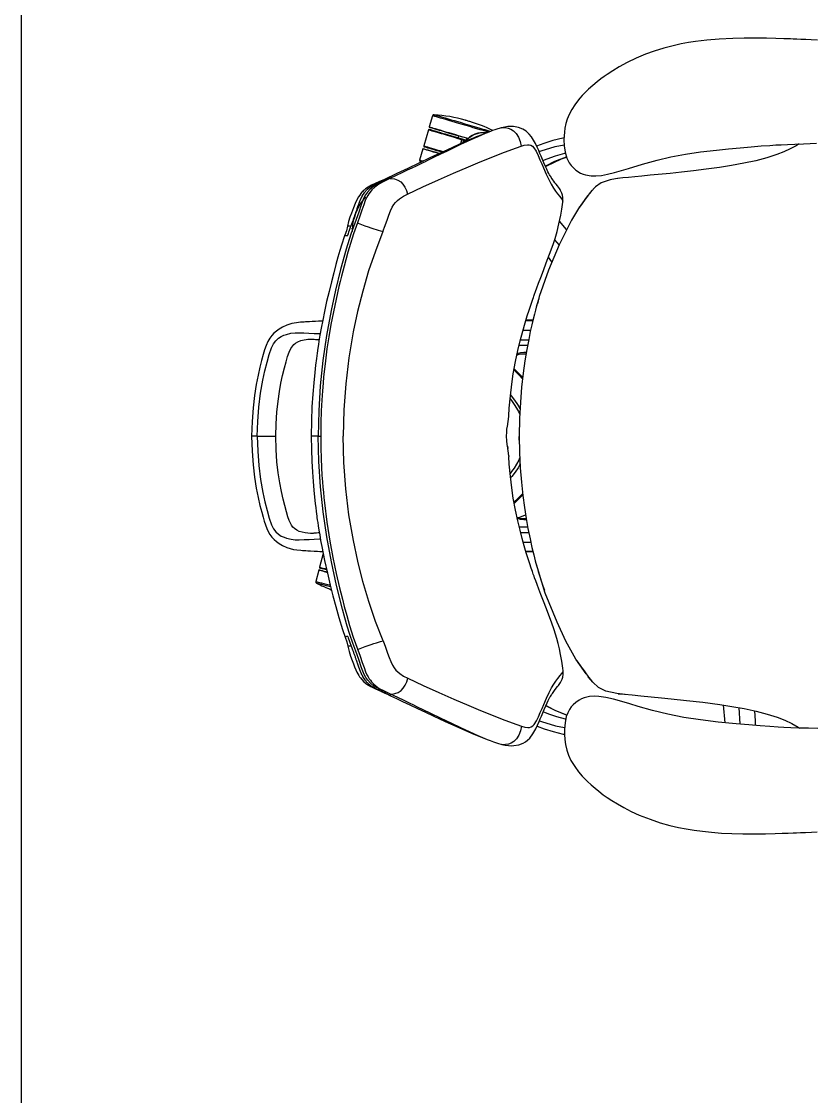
# Model space of a CAD drawing. Extents: x -1.7 to 87, y -33.6 to 19.
# Drawn here: x 10.165 to 10.858, y 0.586 to 1.526 of the extents above; entities that cross this region are included whole.
import ezdxf

# ---------------------------------------------------------------- set-up
doc = ezdxf.new("R2010")
doc.units = 0
doc.layers.add('AR-DIV', color=2, linetype='Continuous')
doc.layers.add('AR-MOB', color=2, linetype='Continuous')

# ---------------------------------------------------------------- blocks, each defined once
blk = doc.blocks.new('A$C1E86606E')
at = {"color": 1, "linetype": 'Continuous'}
for p, q in [((0.6002, 0.42743), (0.5857, 0.42641)), ((0.16716, 0.27585), (0.16006, 0.2696)), ((0.17621, 0.2653), (0.18092, 0.26926)), ((0.19544, 0.26291), (0.19163, 0.25985)), ((0.25539, 0.23762), (0.25539, 0.24424)), ((0.26859, 0.23419), (0.26859, 0.24159)), ((0.41941, 0.23328), (0.4168, 0.23973)), ((0.42749, 0.23418), (0.42749, 0.24169)), ((0.44069, 0.23763), (0.44069, 0.24425)), ((0.35494, 0.23432), (0.34824, 0.23409)), ((0.33102, 0.22504), (0.33028, 0.22506)), ((0.08899, 0.18816), (0.08752, 0.18859)), ((0.08905, 0.18809), (0.08871, 0.18846)), ((0.08538, 0.18127), (0.08692, 0.18082)), ((0.08799, 0.18448), (0.08879, 0.18721)), ((0.08925, 0.18601), (0.08873, 0.18426)), ((0.09208, 0.18328), (0.08873, 0.18426)), ((0.06773, 0.15857), (0.07748, 0.15571)), ((0.08014, 0.15494), (0.08014, 0.15494)), ((0.08014, 0.15494), (0.0941, 0.15085)), ((0.08014, 0.15494), (0.0941, 0.15085)), ((0.0941, 0.15085), (0.0941, 0.15085)), ((0.09675, 0.15007), (0.10651, 0.14721)), ((0.12124, 0.12142), (0.12186, 0.11985)), ((0.12186, 0.11985), (0.1221, 0.11924)), ((0.57415, 0.1197), (0.57397, 0.11924)), ((0.57484, 0.12142), (0.57415, 0.1197)), ((0.57472, 0.12117), (0.57484, 0.12142)), ((0.16651, 0.089), (0.16635, 0.08827)), ((0.16635, 0.08827), (0.16905, 0.08814)), ((0.54624, 0.09224), (0.54713, 0.09254)), ((0.34804, 0.0583), (0.34804, 0.05219)), ((0.45058, 0.06253), (0.46256, 0.05938)), ((0.45058, 0.06253), (0.46256, 0.05938)), ((0.46256, 0.05938), (0.46256, 0.05938)), ((0.46523, 0.05867), (0.47506, 0.05609)), ((0.34804, 0.00498), (0.34804, 0.02104)), ((0.34804, 0.00498), (0.34804, 0.00004))]:
    blk.add_line(p, q, dxfattribs=at)
at = {"color": 1, "linetype": 'Continuous', "flags": 128}
for points in [[(0.0018, 0.49554), (0.00148, 0.49007), (0.00126, 0.48517), (0.00109, 0.48104), (0.00094, 0.47732), (0.00083, 0.47431), (0.00073, 0.47182), (0.00064, 0.46912), (0.00054, 0.46613), (0.00033, 0.45914), (0.00013, 0.45094), (0, 0.44156), (0.00001, 0.43124), (0.00022, 0.42136), (0.0008, 0.4094), (0.00172, 0.39853), (0.00293, 0.38873), (0.00388, 0.38265), (0.00507, 0.37626), (0.00664, 0.36908), (0.00869, 0.36114), (0.01133, 0.3525), (0.01407, 0.34482), (0.0174, 0.33678), (0.02118, 0.32888), (0.02491, 0.32204), (0.02845, 0.31623), (0.03165, 0.31138), (0.03354, 0.30864), (0.0356, 0.30582), (0.03813, 0.30257), (0.04128, 0.29879), (0.04467, 0.29496), (0.04762, 0.29187), (0.05008, 0.28952), (0.05247, 0.28744), (0.05505, 0.28538), (0.05835, 0.28296), (0.06221, 0.28043), (0.06661, 0.27808), (0.07079, 0.2764), (0.07467, 0.27525), (0.07865, 0.27439), (0.08217, 0.27388), (0.0854, 0.27363), (0.08891, 0.27356), (0.09411, 0.27384), (0.09972, 0.27457), (0.1048, 0.27598), (0.10908, 0.27814), (0.11129, 0.27974), (0.11318, 0.28144), (0.11528, 0.2838), (0.11796, 0.28809), (0.11886, 0.29023), (0.11953, 0.29247), (0.12026, 0.29725), (0.12037, 0.30141), (0.11994, 0.30634), (0.119, 0.31174), (0.11758, 0.31766), (0.11583, 0.32381), (0.11399, 0.32998), (0.11031, 0.3423), (0.10673, 0.35511), (0.10389, 0.3672), (0.10153, 0.3799), (0.09957, 0.39317), (0.09791, 0.40694), (0.0968, 0.41742), (0.09582, 0.42789), (0.09501, 0.43745), (0.09435, 0.44602), (0.09383, 0.45358), (0.09349, 0.45885), (0.09322, 0.46363), (0.09293, 0.46908), (0.09265, 0.47555), (0.09238, 0.48308), (0.09221, 0.489), (0.09202, 0.49455)], [(0.60409, 0.49546), (0.60381, 0.48734), (0.60356, 0.47901), (0.60327, 0.47182), (0.60297, 0.46575), (0.60269, 0.46069), (0.60223, 0.45334), (0.60163, 0.4448), (0.60086, 0.43501), (0.5999, 0.42397), (0.5983, 0.40813), (0.59645, 0.39278), (0.59423, 0.37806), (0.5915, 0.36406), (0.58819, 0.35082), (0.58458, 0.33829), (0.58238, 0.33097), (0.58022, 0.32374), (0.5782, 0.31655), (0.57668, 0.30975), (0.57584, 0.30374), (0.57569, 0.30003), (0.57598, 0.29549), (0.57702, 0.29077), (0.57787, 0.2886), (0.579, 0.28641), (0.58098, 0.28356), (0.58309, 0.28124), (0.585, 0.27956), (0.58729, 0.27795), (0.59013, 0.27645), (0.59337, 0.27527), (0.59874, 0.27419), (0.60441, 0.27366), (0.60923, 0.27357), (0.61335, 0.27382), (0.61779, 0.27445), (0.62289, 0.27565), (0.62731, 0.27715), (0.63175, 0.27923), (0.6372, 0.28259), (0.64163, 0.28585), (0.64543, 0.28902), (0.6476, 0.29103), (0.65016, 0.29362), (0.65308, 0.29683), (0.65616, 0.30041), (0.65878, 0.30362), (0.66175, 0.30756), (0.6642, 0.31104), (0.66692, 0.31513), (0.66991, 0.31993), (0.67309, 0.32547), (0.67636, 0.33182), (0.67958, 0.33885), (0.68335, 0.34845), (0.68631, 0.35746), (0.68862, 0.36579), (0.6904, 0.37338), (0.69175, 0.38016), (0.69289, 0.38702), (0.69388, 0.39434), (0.69472, 0.40228), (0.69537, 0.41087), (0.69581, 0.4201), (0.69604, 0.42982), (0.69608, 0.44007), (0.69597, 0.44956), (0.69578, 0.45788), (0.6956, 0.46401), (0.69543, 0.46929), (0.69527, 0.47373), (0.69516, 0.47662), (0.69502, 0.48021), (0.69484, 0.48456), (0.69461, 0.48977), (0.69432, 0.49481)], [(0.09251, 0.47941), (0.0942, 0.47669), (0.09695, 0.4716), (0.09953, 0.466), (0.10192, 0.4599), (0.10477, 0.45103), (0.10728, 0.44136), (0.10949, 0.43105), (0.11145, 0.42027), (0.11312, 0.40962), (0.11473, 0.39809), (0.11605, 0.38699), (0.11719, 0.37647), (0.11825, 0.36645), (0.11926, 0.35611), (0.11992, 0.34885), (0.1206, 0.34175), (0.12129, 0.33547), (0.12183, 0.32993), (0.12223, 0.32502), (0.12266, 0.32074)], [(0.57341, 0.32074), (0.57394, 0.3263), (0.57451, 0.33287), (0.57534, 0.34054), (0.57621, 0.34951), (0.57706, 0.35867), (0.57789, 0.36715), (0.57931, 0.3804), (0.58089, 0.39461), (0.58295, 0.40962), (0.58462, 0.42027), (0.58658, 0.43105), (0.58879, 0.44136), (0.5913, 0.45103), (0.59415, 0.4599), (0.59682, 0.46664), (0.59972, 0.47277), (0.60281, 0.47827), (0.60357, 0.47946)], [(0.5885, 0.44011), (0.59716, 0.44049), (0.6013, 0.44067)], [(0.58331, 0.41254), (0.58336, 0.41255), (0.59889, 0.41406)], [(0.12256, 0.32171), (0.12381, 0.31387), (0.12649, 0.30614), (0.12986, 0.3011), (0.13429, 0.29693), (0.13913, 0.29321), (0.14881, 0.28624), (0.15906, 0.28002), (0.18066, 0.26928), (0.20294, 0.25984), (0.22596, 0.25186), (0.23241, 0.25014)], [(0.57399, 0.32682), (0.57313, 0.31946), (0.57122, 0.30976), (0.56809, 0.3035), (0.56341, 0.29843), (0.55854, 0.29446)], [(0.13287, 0.29813), (0.135, 0.29637), (0.13723, 0.29468), (0.14165, 0.29148), (0.14371, 0.29), (0.14541, 0.28873), (0.14678, 0.28769), (0.14787, 0.28689)], [(0.55604, 0.29266), (0.54332, 0.2837), (0.52738, 0.275), (0.51087, 0.26725), (0.48545, 0.25693), (0.46328, 0.25004)], [(0.5482, 0.28689), (0.54929, 0.28769), (0.55066, 0.28873), (0.55236, 0.29), (0.55442, 0.29148), (0.55884, 0.29468), (0.56107, 0.29637), (0.56321, 0.29813)], [(0.54459, 0.28459), (0.54583, 0.28533), (0.54956, 0.2879)], [(0.08721, 0.27359), (0.08739, 0.27246), (0.08948, 0.26376), (0.0919, 0.25593), (0.09426, 0.24962)], [(0.09906, 0.25176), (0.09833, 0.25353), (0.09466, 0.26576), (0.09311, 0.27379)], [(0.10698, 0.25506), (0.10532, 0.25895), (0.10275, 0.26614), (0.10048, 0.27424), (0.10038, 0.27475)], [(0.1038, 0.2757), (0.1039, 0.27534), (0.10789, 0.26538), (0.112, 0.25722)], [(0.11231, 0.25736), (0.11157, 0.25865), (0.10853, 0.26465), (0.10555, 0.27146), (0.10399, 0.27575)], [(0.59208, 0.27574), (0.59075, 0.27203), (0.58799, 0.26559), (0.58525, 0.26006), (0.58376, 0.25736)], [(0.59227, 0.27567), (0.59217, 0.27534), (0.58819, 0.26538), (0.58407, 0.25722)], [(0.59571, 0.2748), (0.59568, 0.27463), (0.59355, 0.26688), (0.59116, 0.26001), (0.58911, 0.25506)], [(0.59701, 0.25176), (0.59774, 0.25353), (0.60141, 0.26576), (0.60296, 0.27379)], [(0.60181, 0.24962), (0.60417, 0.25593), (0.60659, 0.26376), (0.60868, 0.27246), (0.60886, 0.27358)], [(0.14242, 0.27252), (0.13941, 0.27253), (0.13711, 0.27215), (0.13543, 0.27164), (0.1343, 0.27117), (0.13363, 0.27086), (0.1331, 0.27057), (0.13228, 0.27009), (0.13137, 0.26949), (0.13032, 0.26873), (0.12907, 0.26776), (0.12775, 0.26671), (0.1264, 0.26565), (0.12503, 0.26461), (0.12394, 0.26382), (0.12286, 0.26308), (0.12189, 0.26243), (0.12106, 0.26191), (0.12039, 0.2615), (0.11954, 0.26099), (0.11836, 0.26032), (0.1167, 0.25945), (0.11462, 0.25842), (0.11206, 0.25724), (0.109, 0.25591), (0.10594, 0.25463), (0.10315, 0.25347), (0.10072, 0.25246), (0.09823, 0.25141), (0.09529, 0.25011), (0.09196, 0.24851), (0.08902, 0.2469), (0.08622, 0.24507), (0.08392, 0.24322), (0.08132, 0.24044), (0.07941, 0.23741), (0.07799, 0.23363), (0.07728, 0.22935), (0.07719, 0.22706), (0.07727, 0.22452), (0.07761, 0.22172), (0.07826, 0.21869)], [(0.09428, 0.23597), (0.09351, 0.23885), (0.09315, 0.24168), (0.09324, 0.24308), (0.09362, 0.24448), (0.09445, 0.24586), (0.09581, 0.24718), (0.09889, 0.24912), (0.10249, 0.25086), (0.1062, 0.25248), (0.10986, 0.25402), (0.11339, 0.2555), (0.11885, 0.25788), (0.12365, 0.26015), (0.12768, 0.26231), (0.13099, 0.26433), (0.13372, 0.26617), (0.13595, 0.2678), (0.13852, 0.26982), (0.14032, 0.27129), (0.14154, 0.2722), (0.14235, 0.27253), (0.14241, 0.27249)], [(0.33029, 0.22515), (0.32348, 0.22552), (0.31264, 0.22649), (0.30267, 0.22769), (0.29353, 0.22907), (0.28272, 0.23104), (0.27312, 0.23309), (0.26464, 0.23514), (0.25624, 0.23738), (0.24903, 0.23945), (0.24289, 0.24131), (0.23771, 0.24296), (0.23337, 0.24439), (0.22988, 0.24558), (0.22819, 0.24617), (0.22679, 0.24665), (0.22569, 0.24705), (0.22486, 0.24734), (0.22385, 0.2477), (0.22164, 0.2485), (0.21842, 0.24968), (0.21424, 0.25123), (0.20917, 0.25315), (0.20326, 0.25542), (0.19653, 0.258), (0.18896, 0.26085), (0.18042, 0.26392), (0.17506, 0.26568), (0.16913, 0.26743), (0.16245, 0.26911), (0.1548, 0.27068), (0.14938, 0.27157), (0.14339, 0.27237), (0.1426, 0.27246)], [(0.5535, 0.27246), (0.5511, 0.27219), (0.5448, 0.2713), (0.53914, 0.27031), (0.53401, 0.26924), (0.52935, 0.26811), (0.52507, 0.26695), (0.51742, 0.26457), (0.51067, 0.26221), (0.50458, 0.25996), (0.49903, 0.25784), (0.49241, 0.25529), (0.48668, 0.25309), (0.48187, 0.25126), (0.47792, 0.24978), (0.47462, 0.24857), (0.47199, 0.24762), (0.47048, 0.24708), (0.46876, 0.24647), (0.46642, 0.24566), (0.46344, 0.24464), (0.45977, 0.24342), (0.45534, 0.24199), (0.4501, 0.24036), (0.44393, 0.23854), (0.43755, 0.23675), (0.43027, 0.23484), (0.42202, 0.23287), (0.41271, 0.2309), (0.40226, 0.22901), (0.39317, 0.22765), (0.38326, 0.22646), (0.37248, 0.22551), (0.3659, 0.22516)], [(0.61781, 0.21869), (0.61846, 0.22172), (0.6188, 0.22452), (0.61889, 0.22706), (0.61879, 0.22935), (0.61809, 0.23363), (0.61666, 0.23741), (0.61542, 0.23951), (0.61399, 0.24136), (0.61215, 0.24322), (0.60851, 0.24599), (0.60411, 0.24851), (0.60079, 0.25011), (0.59784, 0.25141), (0.59535, 0.25246), (0.59292, 0.25347), (0.59013, 0.25463), (0.58707, 0.25591), (0.58401, 0.25724), (0.58145, 0.25842), (0.57937, 0.25945), (0.57771, 0.26032), (0.57654, 0.26099), (0.57569, 0.26149), (0.57503, 0.26189), (0.57422, 0.26241), (0.57326, 0.26304), (0.5722, 0.26377), (0.56967, 0.26565), (0.56722, 0.26758), (0.56614, 0.26843), (0.5652, 0.26913), (0.56438, 0.26971), (0.56365, 0.27018), (0.56297, 0.27057), (0.56244, 0.27086), (0.56177, 0.27117), (0.56064, 0.27164), (0.55896, 0.27215), (0.55666, 0.27253), (0.55365, 0.27252)], [(0.6018, 0.23597), (0.60256, 0.23885), (0.60293, 0.24168), (0.60283, 0.24308), (0.60245, 0.24448), (0.60162, 0.24586), (0.60026, 0.24718), (0.59718, 0.24912), (0.59358, 0.25086), (0.58987, 0.25248), (0.58622, 0.25402), (0.58269, 0.2555), (0.57722, 0.25788), (0.57242, 0.26015), (0.56839, 0.26231), (0.56508, 0.26433), (0.56235, 0.26617), (0.56012, 0.2678), (0.55755, 0.26982), (0.55575, 0.27129), (0.55453, 0.2722), (0.55372, 0.27253), (0.55366, 0.27249)], [(0.46073, 0.24925), (0.46655, 0.25085), (0.47827, 0.2545), (0.48283, 0.25612)], [(0.228, 0.25132), (0.22952, 0.25085), (0.23435, 0.24952)], [(0.2322, 0.25003), (0.23263, 0.2499), (0.23327, 0.24973), (0.23514, 0.24921), (0.23781, 0.24848), (0.24129, 0.24757), (0.24558, 0.2465), (0.25069, 0.24528), (0.25663, 0.24396), (0.2634, 0.24257), (0.27216, 0.24092), (0.28204, 0.23927), (0.29302, 0.23772), (0.30514, 0.23634), (0.31838, 0.23523), (0.33274, 0.23448), (0.3482, 0.2342)], [(0.24673, 0.24623), (0.24673, 0.24211), (0.24673, 0.24015)], [(0.24707, 0.24614), (0.24707, 0.24602), (0.24705, 0.24005)], [(0.34787, 0.2342), (0.36231, 0.23445), (0.37581, 0.23511), (0.38835, 0.23609), (0.39993, 0.23733), (0.41054, 0.23875), (0.4202, 0.24027), (0.4289, 0.24183), (0.43786, 0.24363), (0.44555, 0.24532), (0.45199, 0.24687), (0.45718, 0.24819), (0.46114, 0.24926), (0.46387, 0.25003)], [(0.44901, 0.24615), (0.44901, 0.24602), (0.44903, 0.24005)], [(0.44935, 0.24623), (0.44935, 0.24211), (0.44935, 0.24014)], [(0.07828, 0.21885), (0.07811, 0.21963), (0.07815, 0.22207), (0.07854, 0.22457), (0.07938, 0.22703), (0.0809, 0.22941), (0.08327, 0.23168), (0.08646, 0.23368), (0.09021, 0.23519), (0.09428, 0.23597)], [(0.13627, 0.13645), (0.12995, 0.15008), (0.12385, 0.16361), (0.11797, 0.17694), (0.11237, 0.18997), (0.10817, 0.20008), (0.10423, 0.20984), (0.10055, 0.21913), (0.09716, 0.22786), (0.09428, 0.23597)], [(0.26375, 0.23538), (0.26373, 0.24075), (0.26372, 0.2425)], [(0.26385, 0.23535), (0.26385, 0.23679), (0.26384, 0.24248)], [(0.27486, 0.24047), (0.27487, 0.23819), (0.27508, 0.23533), (0.27595, 0.23259), (0.27603, 0.23247)], [(0.27722, 0.23222), (0.27669, 0.23303), (0.27592, 0.23572), (0.27581, 0.23991), (0.2758, 0.24031)], [(0.27727, 0.23221), (0.27674, 0.23302), (0.27599, 0.23562), (0.27591, 0.23834), (0.27591, 0.24029)], [(0.29676, 0.23729), (0.29569, 0.23632), (0.29254, 0.23321), (0.28947, 0.23005), (0.28922, 0.22986)], [(0.29008, 0.2297), (0.29174, 0.23116), (0.29432, 0.23384), (0.29784, 0.23717)], [(0.40601, 0.22969), (0.40433, 0.23116), (0.40176, 0.23384), (0.39816, 0.23724)], [(0.39925, 0.23735), (0.40039, 0.23632), (0.40354, 0.23321), (0.4066, 0.23005), (0.40687, 0.22985)], [(0.4188, 0.23219), (0.41934, 0.23302), (0.42008, 0.23562), (0.42016, 0.23834), (0.42017, 0.24026)], [(0.41885, 0.2322), (0.41939, 0.23303), (0.42016, 0.23572), (0.42027, 0.23991), (0.42027, 0.24028)], [(0.42121, 0.24045), (0.4212, 0.23819), (0.421, 0.23533), (0.42012, 0.23259), (0.42003, 0.23245)], [(0.43222, 0.23535), (0.43222, 0.23679), (0.43224, 0.2425)], [(0.43233, 0.23538), (0.43235, 0.24075), (0.43235, 0.24253)], [(0.5598, 0.13645), (0.56612, 0.15008), (0.57222, 0.16361), (0.5781, 0.17694), (0.5837, 0.18997), (0.5879, 0.20008), (0.59184, 0.20984), (0.59552, 0.21913), (0.59891, 0.22786), (0.6018, 0.23597)], [(0.6018, 0.23597), (0.60586, 0.23519), (0.60961, 0.23368), (0.6128, 0.23168), (0.61517, 0.22941), (0.61669, 0.22703), (0.61754, 0.22457), (0.61792, 0.22207), (0.61796, 0.21963), (0.61779, 0.21885)], [(0.32387, 0.23495), (0.32043, 0.23313), (0.31645, 0.2305), (0.3127, 0.2276), (0.3116, 0.22661)], [(0.31548, 0.22623), (0.31695, 0.22746), (0.32109, 0.23041), (0.32505, 0.23275), (0.32651, 0.23349), (0.32795, 0.23415), (0.32921, 0.23467)], [(0.36671, 0.23473), (0.3672, 0.23454), (0.36896, 0.23377), (0.37266, 0.23185), (0.37616, 0.22963), (0.37906, 0.22751), (0.38064, 0.22623)], [(0.37226, 0.23492), (0.37565, 0.23313), (0.37963, 0.2305), (0.38338, 0.2276), (0.38448, 0.22661)], [(0.07823, 0.21884), (0.07909, 0.21573), (0.07996, 0.21309), (0.08075, 0.21091), (0.08141, 0.20919), (0.08198, 0.20775), (0.0826, 0.20623), (0.08327, 0.20464), (0.08461, 0.2015), (0.08608, 0.19814), (0.08757, 0.1948), (0.09025, 0.18895), (0.09296, 0.18312), (0.09578, 0.17715), (0.09856, 0.17132), (0.10143, 0.16538), (0.10428, 0.15948), (0.10697, 0.15395), (0.10787, 0.15207), (0.10893, 0.14988), (0.11021, 0.14722), (0.11173, 0.14406), (0.11348, 0.14042), (0.11543, 0.13634), (0.11761, 0.13176), (0.12002, 0.12667), (0.12268, 0.12106)], [(0.33955, 0.224), (0.3353, 0.22466), (0.33088, 0.22508)], [(0.34804, 0.22315), (0.34469, 0.22324), (0.34179, 0.22348), (0.33925, 0.22388), (0.33743, 0.22432)], [(0.33921, 0.22405), (0.33821, 0.22421), (0.33743, 0.22429)], [(0.35885, 0.22435), (0.35801, 0.22411), (0.35529, 0.2236), (0.35202, 0.22328), (0.34804, 0.22315)], [(0.36519, 0.22508), (0.36077, 0.22466), (0.35652, 0.224)], [(0.35671, 0.22403), (0.35695, 0.22407), (0.35852, 0.22429), (0.35886, 0.22432)], [(0.36515, 0.22507), (0.36547, 0.22509), (0.36591, 0.22509)], [(0.57339, 0.12106), (0.5764, 0.12742), (0.57903, 0.13295), (0.58129, 0.1377), (0.58319, 0.14166), (0.58473, 0.14487), (0.58732, 0.15026), (0.58995, 0.1557), (0.59466, 0.16542), (0.5992, 0.17487), (0.60288, 0.18264), (0.60642, 0.19026), (0.60981, 0.19773), (0.61074, 0.19984), (0.61164, 0.20191), (0.61251, 0.20393), (0.61338, 0.20601), (0.6144, 0.20853), (0.61554, 0.21151), (0.61673, 0.21495), (0.61784, 0.21884)], [(0.06681, 0.15989), (0.06683, 0.15999), (0.06696, 0.16042), (0.06718, 0.16118), (0.06751, 0.16228), (0.06792, 0.16369), (0.06842, 0.1654), (0.069, 0.16739), (0.06966, 0.16963), (0.07038, 0.17209), (0.07116, 0.17475), (0.07199, 0.17758), (0.07285, 0.18053), (0.07375, 0.18358), (0.07466, 0.18669), (0.07557, 0.18981), (0.07648, 0.19292), (0.07738, 0.19597), (0.07824, 0.19892), (0.07907, 0.20175), (0.07985, 0.20441), (0.08057, 0.20688), (0.08123, 0.20912), (0.08135, 0.20951)], [(0.0821, 0.20762), (0.08152, 0.20565), (0.08075, 0.20302), (0.07993, 0.20021), (0.07907, 0.19726), (0.07817, 0.1942), (0.07725, 0.19107), (0.07632, 0.1879)], [(0.08295, 0.20539), (0.08272, 0.20437), (0.08296, 0.1994), (0.08446, 0.19465), (0.08712, 0.19045), (0.0901, 0.18774)], [(0.08345, 0.2042), (0.08351, 0.20402), (0.08432, 0.20175), (0.08499, 0.19997), (0.08559, 0.19845), (0.08626, 0.19679), (0.08707, 0.19481), (0.08803, 0.19251), (0.0894, 0.18933), (0.09102, 0.18565), (0.09291, 0.18144), (0.09507, 0.17668), (0.09747, 0.17147), (0.0999, 0.16623), (0.1046, 0.15627), (0.10927, 0.14644), (0.11384, 0.13677), (0.11827, 0.12734), (0.12053, 0.1225), (0.12178, 0.11982)], [(0.57422, 0.11967), (0.57505, 0.12144), (0.57744, 0.12657), (0.57999, 0.13202), (0.58298, 0.13837), (0.58615, 0.14506), (0.58945, 0.15201), (0.59258, 0.15862), (0.59548, 0.16476), (0.59883, 0.17195), (0.60181, 0.17845), (0.60445, 0.1843), (0.60676, 0.18954), (0.60875, 0.1942), (0.61004, 0.19735), (0.61119, 0.20028), (0.6122, 0.20299), (0.61261, 0.20418)], [(0.07281, 0.19105), (0.07276, 0.1909), (0.07264, 0.19048), (0.07245, 0.18984), (0.07223, 0.1891), (0.07201, 0.18835), (0.07183, 0.18771), (0.0717, 0.18729), (0.07166, 0.18714)], [(0.08608, 0.18504), (0.08701, 0.18821), (0.08745, 0.18972)], [(0.08879, 0.18721), (0.0888, 0.18722), (0.08883, 0.18733), (0.08897, 0.18781), (0.08905, 0.18809)], [(0.07632, 0.1879), (0.07539, 0.18473), (0.07447, 0.18159), (0.07358, 0.17853), (0.07271, 0.17558), (0.07189, 0.17278), (0.07112, 0.17015), (0.07041, 0.16773), (0.06977, 0.16554), (0.06921, 0.16362), (0.06873, 0.16199), (0.06834, 0.16065), (0.06804, 0.15964), (0.06784, 0.15896), (0.06774, 0.15861), (0.06773, 0.15857)], [(0.07748, 0.15571), (0.0775, 0.15575), (0.0776, 0.1561), (0.0778, 0.15678), (0.0781, 0.15779), (0.07849, 0.15913), (0.07897, 0.16076), (0.07953, 0.16269), (0.08017, 0.16487), (0.08088, 0.16729), (0.08165, 0.16992), (0.08247, 0.17272), (0.08333, 0.17567), (0.08423, 0.17873), (0.08515, 0.18187), (0.08608, 0.18504)], [(0.08645, 0.18493), (0.08552, 0.18175), (0.08459, 0.1786), (0.08369, 0.17553), (0.08283, 0.17257), (0.08201, 0.16977), (0.08124, 0.16714), (0.08053, 0.16474), (0.0799, 0.16258), (0.07935, 0.16069), (0.07888, 0.15909), (0.0785, 0.15781), (0.07822, 0.15686), (0.07804, 0.15625), (0.07797, 0.15598), (0.07796, 0.15597)], [(0.07962, 0.1559), (0.07969, 0.15616), (0.07987, 0.15676), (0.08014, 0.15769), (0.08051, 0.15896), (0.08098, 0.16053), (0.08152, 0.16239), (0.08215, 0.16453), (0.08284, 0.1669), (0.0836, 0.16949), (0.08441, 0.17227), (0.08527, 0.17519), (0.08616, 0.17822), (0.08707, 0.18133), (0.08799, 0.18448)], [(0.08873, 0.18426), (0.08779, 0.18103), (0.08685, 0.17784), (0.08594, 0.17473), (0.08506, 0.17173), (0.08423, 0.16889), (0.08345, 0.16623), (0.08274, 0.16379), (0.08209, 0.1616), (0.08153, 0.15969), (0.08106, 0.15808), (0.08068, 0.15678), (0.0804, 0.15582), (0.08022, 0.1552), (0.08014, 0.15494)], [(0.08799, 0.18448), (0.08801, 0.18447), (0.08805, 0.18446), (0.08812, 0.18444), (0.08821, 0.18441), (0.08832, 0.18438), (0.08845, 0.18434), (0.08859, 0.1843), (0.08873, 0.18426)], [(0.08925, 0.18601), (0.08901, 0.18656), (0.08889, 0.18692), (0.08883, 0.18709), (0.0888, 0.18718), (0.08879, 0.18721)], [(0.09017, 0.18725), (0.09015, 0.18723), (0.0901, 0.18715), (0.09001, 0.18704), (0.0899, 0.18689), (0.08976, 0.1867), (0.0896, 0.18648), (0.08943, 0.18625), (0.08925, 0.18601)], [(0.0941, 0.15085), (0.09417, 0.15112), (0.09435, 0.15173), (0.09464, 0.15269), (0.09502, 0.15399), (0.09549, 0.1556), (0.09605, 0.15752), (0.09669, 0.1597), (0.0974, 0.16214), (0.09818, 0.1648), (0.09902, 0.16764), (0.0991, 0.16791)], [(0.09958, 0.16683), (0.09904, 0.16497), (0.09828, 0.16238), (0.09758, 0.16), (0.09696, 0.15787), (0.09641, 0.15601), (0.09595, 0.15443), (0.09558, 0.15317), (0.09531, 0.15223), (0.09513, 0.15163), (0.09506, 0.15138)], [(0.09649, 0.15054), (0.09652, 0.15064), (0.09664, 0.15108), (0.09687, 0.15187), (0.0972, 0.15298), (0.09762, 0.15442), (0.09814, 0.15617), (0.09873, 0.1582), (0.0994, 0.16048), (0.10014, 0.163), (0.10063, 0.16469)], [(0.10087, 0.16412), (0.10014, 0.16165), (0.09943, 0.15923), (0.09879, 0.15704), (0.09823, 0.15512), (0.09775, 0.15348), (0.09736, 0.15215), (0.09706, 0.15113), (0.09686, 0.15045), (0.09676, 0.15011), (0.09675, 0.15007)], [(0.07962, 0.1559), (0.07959, 0.15575), (0.07959, 0.1556), (0.07962, 0.15545), (0.07968, 0.15531), (0.07977, 0.15519), (0.07988, 0.15508), (0.08, 0.155), (0.08014, 0.15494)], [(0.0941, 0.15085), (0.09425, 0.15083), (0.0944, 0.15083), (0.09455, 0.15086), (0.09468, 0.15092), (0.09481, 0.151), (0.09492, 0.15111), (0.095, 0.15124), (0.09506, 0.15138)], [(0.10651, 0.14721), (0.10652, 0.14725), (0.10662, 0.14759), (0.10682, 0.14828), (0.10712, 0.14929), (0.10742, 0.15031)], [(0.10821, 0.14854), (0.10807, 0.14809), (0.108, 0.14783), (0.108, 0.14782)], [(0.12274, 0.12109), (0.12253, 0.12152), (0.12246, 0.12267), (0.12294, 0.12531), (0.1239, 0.12798), (0.12562, 0.1306), (0.1276, 0.13252), (0.13016, 0.13427), (0.13311, 0.13565), (0.13627, 0.13645)], [(0.16895, 0.11489), (0.16356, 0.11694), (0.15814, 0.11893), (0.15452, 0.12026), (0.15098, 0.12167), (0.14764, 0.12327), (0.14539, 0.12465), (0.14343, 0.12616), (0.14177, 0.12778), (0.14037, 0.12947), (0.13811, 0.13293), (0.13627, 0.13645)], [(0.52712, 0.11489), (0.53251, 0.11694), (0.53793, 0.11893), (0.54155, 0.12026), (0.54509, 0.12167), (0.54843, 0.12327), (0.55068, 0.12465), (0.55264, 0.12616), (0.5543, 0.12778), (0.5557, 0.12947), (0.55796, 0.13293), (0.5598, 0.13645)], [(0.57333, 0.12109), (0.57354, 0.12152), (0.57361, 0.12267), (0.57313, 0.12531), (0.57217, 0.12798), (0.57045, 0.1306), (0.56847, 0.13252), (0.56591, 0.13427), (0.56296, 0.13565), (0.5598, 0.13645)], [(0.12135, 0.12117), (0.12129, 0.12129), (0.12124, 0.12142)], [(0.12275, 0.11817), (0.12205, 0.11967), (0.12135, 0.12117)], [(0.12209, 0.11923), (0.12339, 0.11632), (0.12464, 0.1134)], [(0.12268, 0.12107), (0.12433, 0.11757), (0.12581, 0.11459), (0.12712, 0.11218), (0.12827, 0.11033), (0.1301, 0.10787), (0.13248, 0.10541), (0.13451, 0.10376), (0.13586, 0.10281), (0.13747, 0.10183), (0.13936, 0.10081), (0.14195, 0.09962), (0.14558, 0.09822), (0.15017, 0.09665), (0.15555, 0.09481), (0.16121, 0.09274)], [(0.12322, 0.11716), (0.12298, 0.11766), (0.12275, 0.11817)], [(0.12321, 0.1193), (0.12398, 0.11764), (0.12815, 0.10921), (0.12979, 0.10652), (0.13188, 0.10392), (0.13453, 0.10153), (0.13687, 0.09991), (0.13953, 0.09846), (0.14243, 0.09717), (0.14546, 0.09602), (0.15187, 0.09384), (0.15838, 0.09153), (0.17129, 0.08697), (0.18442, 0.08287), (0.20223, 0.07801), (0.22018, 0.07364), (0.23816, 0.0697), (0.25991, 0.06565), (0.2818, 0.06246), (0.30382, 0.06015), (0.32591, 0.05876), (0.34804, 0.0583)], [(0.1237, 0.11613), (0.12346, 0.11665), (0.12322, 0.11716)], [(0.12425, 0.11495), (0.12397, 0.11554), (0.1237, 0.11613)], [(0.1248, 0.11379), (0.12452, 0.11437), (0.12425, 0.11495)], [(0.12467, 0.11341), (0.12446, 0.11383), (0.12425, 0.11495)], [(0.12464, 0.1134), (0.12669, 0.10885), (0.12851, 0.10516), (0.13014, 0.10218), (0.13162, 0.09992), (0.13267, 0.09862), (0.13347, 0.09775), (0.13412, 0.09711), (0.13487, 0.09644), (0.13574, 0.09572), (0.137, 0.09479), (0.1387, 0.09368), (0.14113, 0.09234), (0.14433, 0.09081), (0.14829, 0.08916), (0.15293, 0.08742), (0.15638, 0.08622), (0.16015, 0.08502), (0.16429, 0.08416)], [(0.12531, 0.1127), (0.12505, 0.11325), (0.1248, 0.11379)], [(0.16121, 0.09275), (0.16121, 0.09275), (0.16139, 0.09297), (0.16167, 0.0935), (0.16222, 0.09477), (0.16289, 0.09643), (0.16395, 0.09925), (0.16495, 0.10201), (0.16585, 0.1046), (0.16664, 0.10696), (0.1673, 0.10903), (0.16786, 0.11092), (0.16839, 0.1128), (0.16895, 0.11489)], [(0.16895, 0.11489), (0.18609, 0.1084), (0.20342, 0.10252), (0.221, 0.09739), (0.23877, 0.09288), (0.25669, 0.08899), (0.27931, 0.08512), (0.30212, 0.08236), (0.32505, 0.08071), (0.34804, 0.08016)], [(0.57286, 0.1193), (0.57209, 0.11764), (0.57076, 0.11482), (0.5694, 0.11202), (0.56792, 0.10921), (0.56628, 0.10652), (0.56419, 0.10392), (0.56154, 0.10153), (0.5592, 0.09991), (0.55654, 0.09846), (0.55364, 0.09717), (0.55061, 0.09602), (0.54342, 0.09358), (0.53618, 0.09097), (0.52895, 0.08838), (0.52162, 0.08593), (0.51424, 0.08364), (0.50679, 0.08148), (0.49927, 0.07943), (0.47871, 0.0743), (0.45791, 0.0697), (0.43616, 0.06565), (0.41427, 0.06246), (0.39226, 0.06015), (0.37017, 0.05876), (0.34804, 0.0583)], [(0.52712, 0.11489), (0.50999, 0.1084), (0.49265, 0.10252), (0.47507, 0.09739), (0.4573, 0.09288), (0.43938, 0.08899), (0.41676, 0.08512), (0.39396, 0.08236), (0.37103, 0.08071), (0.34804, 0.08016)], [(0.53486, 0.09275), (0.53486, 0.09275), (0.53468, 0.09297), (0.5344, 0.0935), (0.53385, 0.09477), (0.53319, 0.09643), (0.53212, 0.09925), (0.53112, 0.10201), (0.53022, 0.1046), (0.52943, 0.10696), (0.52877, 0.10903), (0.52821, 0.11092), (0.52769, 0.1128), (0.52712, 0.11489)], [(0.53178, 0.08416), (0.53645, 0.08517), (0.54053, 0.08649), (0.54413, 0.08776), (0.54725, 0.08894), (0.5499, 0.09001), (0.55251, 0.09116), (0.55441, 0.09207), (0.55596, 0.09288), (0.55728, 0.09363), (0.55839, 0.09432), (0.5594, 0.09502), (0.56095, 0.09623), (0.5629, 0.0981), (0.56498, 0.10072), (0.567, 0.10414), (0.56911, 0.1083), (0.57143, 0.1134)], [(0.53486, 0.09274), (0.54052, 0.09481), (0.54591, 0.09665), (0.55049, 0.09822), (0.55412, 0.09962), (0.55671, 0.10081), (0.5586, 0.10183), (0.56021, 0.10281), (0.56156, 0.10376), (0.56303, 0.10492), (0.56478, 0.10656), (0.56649, 0.10851), (0.5678, 0.11033), (0.56895, 0.11218), (0.57026, 0.11459), (0.57174, 0.11757), (0.57339, 0.12107)], [(0.57076, 0.1127), (0.57102, 0.11324), (0.57127, 0.11379)], [(0.57127, 0.11379), (0.57154, 0.11436), (0.57182, 0.11495)], [(0.5714, 0.11341), (0.57161, 0.11383), (0.57182, 0.11495)], [(0.57143, 0.1134), (0.57268, 0.11632), (0.57398, 0.11923)], [(0.57182, 0.11495), (0.5721, 0.11554), (0.57237, 0.11613)], [(0.57237, 0.11613), (0.57262, 0.11665), (0.57285, 0.11716)], [(0.57285, 0.11716), (0.57309, 0.11766), (0.57332, 0.11817)], [(0.57332, 0.11817), (0.57402, 0.11967), (0.57472, 0.12117)], [(0.12582, 0.11163), (0.12556, 0.11217), (0.12531, 0.1127)], [(0.12632, 0.11059), (0.12607, 0.11111), (0.12582, 0.11163)], [(0.12684, 0.10955), (0.12658, 0.11007), (0.12632, 0.11059)], [(0.1274, 0.10844), (0.12712, 0.10899), (0.12684, 0.10955)], [(0.12796, 0.10736), (0.12768, 0.1079), (0.1274, 0.10844)], [(0.12824, 0.10685), (0.1281, 0.10711), (0.12796, 0.10736)], [(0.12853, 0.10634), (0.12838, 0.1066), (0.12824, 0.10685)], [(0.12869, 0.10606), (0.12861, 0.1062), (0.12853, 0.10634)], [(0.12886, 0.10577), (0.12877, 0.10592), (0.12869, 0.10606)], [(0.12903, 0.10547), (0.12894, 0.10562), (0.12886, 0.10577)], [(0.12921, 0.10518), (0.12912, 0.10533), (0.12903, 0.10547)], [(0.12936, 0.10494), (0.12929, 0.10506), (0.12921, 0.10518)], [(0.12951, 0.1047), (0.12944, 0.10482), (0.12936, 0.10494)], [(0.12968, 0.10444), (0.1296, 0.10457), (0.12951, 0.1047)], [(0.12986, 0.10418), (0.12977, 0.10431), (0.12968, 0.10444)], [(0.13005, 0.1039), (0.12995, 0.10404), (0.12986, 0.10418)], [(0.13026, 0.10361), (0.13016, 0.10375), (0.13005, 0.1039)], [(0.13047, 0.10332), (0.13036, 0.10347), (0.13026, 0.10361)], [(0.5656, 0.10332), (0.56571, 0.10347), (0.56581, 0.10361)], [(0.56581, 0.10361), (0.56592, 0.10375), (0.56602, 0.1039)], [(0.56602, 0.1039), (0.56612, 0.10404), (0.56622, 0.10418)], [(0.56622, 0.10418), (0.5663, 0.10431), (0.56639, 0.10444)], [(0.56639, 0.10444), (0.56647, 0.10457), (0.56656, 0.1047)], [(0.56656, 0.1047), (0.56663, 0.10482), (0.56671, 0.10494)], [(0.56671, 0.10494), (0.56678, 0.10506), (0.56686, 0.10518)], [(0.56686, 0.10518), (0.56695, 0.10533), (0.56704, 0.10547)], [(0.56704, 0.10547), (0.56713, 0.10562), (0.56722, 0.10577)], [(0.56722, 0.10577), (0.5673, 0.10592), (0.56738, 0.10606)], [(0.56738, 0.10606), (0.56746, 0.1062), (0.56754, 0.10634)], [(0.56754, 0.10634), (0.56769, 0.1066), (0.56783, 0.10685)], [(0.56783, 0.10685), (0.56797, 0.10711), (0.56811, 0.10736)], [(0.56811, 0.10736), (0.56839, 0.1079), (0.56867, 0.10844)], [(0.56867, 0.10844), (0.56895, 0.10899), (0.56923, 0.10955)], [(0.56923, 0.10955), (0.56949, 0.11007), (0.56975, 0.11059)], [(0.56975, 0.11059), (0.57, 0.11112), (0.57025, 0.11163)], [(0.57025, 0.11163), (0.57051, 0.11217), (0.57076, 0.1127)], [(0.13069, 0.10304), (0.13058, 0.10318), (0.13047, 0.10332)], [(0.13089, 0.10278), (0.13079, 0.10291), (0.13069, 0.10304)], [(0.1311, 0.10252), (0.131, 0.10265), (0.13089, 0.10278)], [(0.13131, 0.10227), (0.13121, 0.1024), (0.1311, 0.10252)], [(0.13153, 0.10202), (0.13142, 0.10215), (0.13131, 0.10227)], [(0.13203, 0.10148), (0.13178, 0.10175), (0.13153, 0.10202)], [(0.13255, 0.10096), (0.13229, 0.10122), (0.13203, 0.10148)], [(0.13348, 0.1001), (0.133, 0.10053), (0.13255, 0.10096)], [(0.13448, 0.09928), (0.13397, 0.09968), (0.13348, 0.1001)], [(0.13501, 0.09887), (0.13474, 0.09907), (0.13448, 0.09928)], [(0.13797, 0.097), (0.13643, 0.0979), (0.13501, 0.09887)], [(0.13861, 0.09665), (0.13829, 0.09682), (0.13797, 0.097)], [(0.13927, 0.09631), (0.13894, 0.09648), (0.13861, 0.09665)], [(0.13901, 0.10008), (0.13912, 0.09995), (0.14179, 0.09733), (0.14421, 0.09551), (0.14696, 0.09389), (0.14995, 0.09245), (0.15309, 0.09116), (0.15631, 0.09004), (0.1596, 0.08908), (0.16294, 0.08844), (0.16635, 0.08827)], [(0.13996, 0.09598), (0.13961, 0.09615), (0.13927, 0.09631)], [(0.14066, 0.09566), (0.14031, 0.09582), (0.13996, 0.09598)], [(0.14133, 0.09536), (0.141, 0.09551), (0.14066, 0.09566)], [(0.14201, 0.09507), (0.14167, 0.09521), (0.14133, 0.09536)], [(0.14243, 0.0949), (0.14222, 0.09498), (0.14201, 0.09507)], [(0.14285, 0.09473), (0.14264, 0.09482), (0.14243, 0.0949)], [(0.14327, 0.09456), (0.14306, 0.09465), (0.14285, 0.09473)], [(0.1437, 0.0944), (0.14349, 0.09448), (0.14327, 0.09456)], [(0.14458, 0.09407), (0.14414, 0.09424), (0.1437, 0.0944)], [(0.14545, 0.09375), (0.14501, 0.09391), (0.14458, 0.09407)], [(0.55062, 0.09375), (0.55106, 0.09391), (0.5515, 0.09407)], [(0.5515, 0.09407), (0.55194, 0.09424), (0.55237, 0.0944)], [(0.55237, 0.0944), (0.55258, 0.09448), (0.5528, 0.09457)], [(0.5528, 0.09457), (0.55301, 0.09465), (0.55323, 0.09473)], [(0.55323, 0.09473), (0.55343, 0.09482), (0.55364, 0.0949)], [(0.55364, 0.0949), (0.55385, 0.09499), (0.55406, 0.09507)], [(0.55406, 0.09507), (0.5544, 0.09521), (0.55474, 0.09536)], [(0.55474, 0.09536), (0.55507, 0.09551), (0.55541, 0.09566)], [(0.55541, 0.09566), (0.55576, 0.09582), (0.55611, 0.09598)], [(0.55611, 0.09598), (0.55646, 0.09615), (0.5568, 0.09631)], [(0.5568, 0.09631), (0.55714, 0.09648), (0.55746, 0.09665)], [(0.55746, 0.09665), (0.55779, 0.09682), (0.5581, 0.097)], [(0.5581, 0.097), (0.55964, 0.0979), (0.56106, 0.09887)], [(0.56106, 0.09887), (0.56133, 0.09907), (0.56159, 0.09928)], [(0.56159, 0.09928), (0.5621, 0.09968), (0.56259, 0.1001)], [(0.56259, 0.1001), (0.56307, 0.10053), (0.56352, 0.10096)], [(0.56352, 0.10096), (0.56378, 0.10122), (0.56404, 0.10148)], [(0.56404, 0.10148), (0.56429, 0.10175), (0.56454, 0.10202)], [(0.56454, 0.10202), (0.56465, 0.10215), (0.56476, 0.10227)], [(0.56476, 0.10227), (0.56486, 0.1024), (0.56497, 0.10252)], [(0.56497, 0.10252), (0.56507, 0.10265), (0.56518, 0.10278)], [(0.56518, 0.10278), (0.56528, 0.10291), (0.56539, 0.10304)], [(0.56539, 0.10304), (0.56549, 0.10318), (0.5656, 0.10332)], [(0.14718, 0.09314), (0.14631, 0.09345), (0.14545, 0.09375)], [(0.14894, 0.09254), (0.14806, 0.09284), (0.14718, 0.09314)], [(0.14983, 0.09224), (0.14938, 0.09239), (0.14894, 0.09254)], [(0.15071, 0.09194), (0.15027, 0.09209), (0.14983, 0.09224)], [(0.15242, 0.09135), (0.15156, 0.09165), (0.15071, 0.09194)], [(0.15326, 0.09106), (0.15284, 0.09121), (0.15242, 0.09135)], [(0.15459, 0.09059), (0.15393, 0.09083), (0.15326, 0.09106)], [(0.15592, 0.09012), (0.15525, 0.09036), (0.15459, 0.09059)], [(0.15726, 0.08963), (0.15659, 0.08988), (0.15592, 0.09012)], [(0.15859, 0.08915), (0.15793, 0.08939), (0.15726, 0.08963)], [(0.15994, 0.08865), (0.15926, 0.0889), (0.15859, 0.08915)], [(0.16128, 0.08815), (0.16062, 0.08839), (0.15994, 0.08865)], [(0.16121, 0.09274), (0.17085, 0.08933), (0.17948, 0.08655), (0.1871, 0.08429), (0.19368, 0.08245), (0.19919, 0.08099), (0.20369, 0.07983), (0.20808, 0.07873), (0.21255, 0.07764), (0.21707, 0.07656), (0.2336, 0.07284), (0.2503, 0.06952), (0.26097, 0.06766), (0.27168, 0.066), (0.28198, 0.0646), (0.29153, 0.06349), (0.29593, 0.06303), (0.30153, 0.06251), (0.30835, 0.06195), (0.31641, 0.06141), (0.32572, 0.06093), (0.33626, 0.0606), (0.34804, 0.06047)], [(0.16287, 0.08757), (0.16207, 0.08786), (0.16128, 0.08815)], [(0.16446, 0.087), (0.16366, 0.08728), (0.16287, 0.08757)], [(0.16446, 0.087), (0.16436, 0.08575), (0.1643, 0.08497), (0.16428, 0.08451), (0.16427, 0.08426), (0.1643, 0.08423)], [(0.16605, 0.08643), (0.16525, 0.08671), (0.16446, 0.087)], [(0.16764, 0.08587), (0.16684, 0.08615), (0.16605, 0.08643)], [(0.16625, 0.08746), (0.16625, 0.08746), (0.16627, 0.08767), (0.16635, 0.08827)], [(0.17082, 0.08478), (0.16923, 0.08532), (0.16764, 0.08587)], [(0.17282, 0.08411), (0.17182, 0.08445), (0.17082, 0.08478)], [(0.34803, 0.06047), (0.35827, 0.06057), (0.36737, 0.06082), (0.37534, 0.06117), (0.38218, 0.06156), (0.38788, 0.06196), (0.39252, 0.06233), (0.39705, 0.06274), (0.40163, 0.06318), (0.40626, 0.06368), (0.42309, 0.06581), (0.43991, 0.06847), (0.45411, 0.07112), (0.46803, 0.07404), (0.48067, 0.07695), (0.48498, 0.07799), (0.49042, 0.07933), (0.49704, 0.08103), (0.50482, 0.08312), (0.51374, 0.08568), (0.52376, 0.08884), (0.53486, 0.09274)], [(0.52325, 0.08411), (0.52425, 0.08445), (0.52525, 0.08478)], [(0.52525, 0.08478), (0.52684, 0.08532), (0.52843, 0.08587)], [(0.52843, 0.08587), (0.52923, 0.08615), (0.53002, 0.08643)], [(0.53002, 0.08643), (0.53082, 0.08671), (0.53161, 0.087)], [(0.53161, 0.087), (0.53241, 0.08728), (0.5332, 0.08757)], [(0.53161, 0.087), (0.53171, 0.08575), (0.53177, 0.08497), (0.5318, 0.08451), (0.5318, 0.08426), (0.53177, 0.08423)], [(0.5332, 0.08757), (0.534, 0.08786), (0.53479, 0.08815)], [(0.53479, 0.08815), (0.53546, 0.0884), (0.53613, 0.08865)], [(0.53613, 0.08865), (0.53681, 0.0889), (0.53748, 0.08915)], [(0.53748, 0.08915), (0.53814, 0.08939), (0.53881, 0.08963)], [(0.53881, 0.08963), (0.53948, 0.08988), (0.54015, 0.09012)], [(0.54015, 0.09012), (0.54082, 0.09036), (0.54148, 0.09059)], [(0.54148, 0.09059), (0.54214, 0.09083), (0.54281, 0.09106)], [(0.54281, 0.09106), (0.54323, 0.09121), (0.54365, 0.09135)], [(0.54365, 0.09135), (0.54451, 0.09165), (0.54536, 0.09194)], [(0.54536, 0.09194), (0.5458, 0.09209), (0.54624, 0.09224)], [(0.54713, 0.09254), (0.54801, 0.09284), (0.54889, 0.09314)], [(0.54889, 0.09314), (0.54976, 0.09345), (0.55062, 0.09375)], [(0.16429, 0.08416), (0.16827, 0.08313), (0.1722, 0.0817)], [(0.17282, 0.08411), (0.1727, 0.08293), (0.17257, 0.08226), (0.17244, 0.08189), (0.1723, 0.08171), (0.1722, 0.08172)], [(0.1722, 0.08171), (0.17354, 0.08124), (0.17992, 0.07915), (0.1856, 0.07738), (0.19139, 0.07568), (0.19782, 0.07387), (0.20499, 0.07193), (0.21284, 0.06991), (0.22125, 0.06785), (0.23028, 0.06575), (0.23881, 0.06387), (0.24654, 0.06229), (0.25348, 0.06096), (0.25961, 0.05987), (0.26494, 0.05897), (0.26773, 0.05852), (0.27107, 0.05801), (0.27519, 0.0574), (0.2801, 0.05672), (0.2858, 0.05599), (0.2923, 0.05524), (0.30115, 0.05434), (0.31115, 0.05352), (0.3223, 0.05283), (0.3346, 0.05236), (0.34804, 0.05218)], [(0.34804, 0.05218), (0.35951, 0.05231), (0.36995, 0.05265), (0.37936, 0.05315), (0.38775, 0.05373), (0.39511, 0.05436), (0.40143, 0.05499), (0.40674, 0.05557), (0.41054, 0.05602), (0.41356, 0.0564), (0.41607, 0.05673), (0.4176, 0.05694), (0.41918, 0.05716), (0.42115, 0.05744), (0.42352, 0.05779), (0.42629, 0.0582), (0.43006, 0.0588), (0.43438, 0.05951), (0.43924, 0.06036), (0.44452, 0.06132), (0.4566, 0.06374), (0.46785, 0.06622), (0.47819, 0.06866), (0.48765, 0.07104), (0.49689, 0.0735), (0.5067, 0.07626), (0.51723, 0.0795), (0.52386, 0.08174)], [(0.52325, 0.08411), (0.52337, 0.08293), (0.5235, 0.08226), (0.52363, 0.08189), (0.52377, 0.08171), (0.52387, 0.08172)], [(0.52387, 0.0817), (0.5278, 0.08313), (0.53178, 0.08416)], [(0.46495, 0.05914), (0.46498, 0.05924), (0.4651, 0.05968), (0.4653, 0.06047), (0.4656, 0.0616), (0.46598, 0.06305), (0.46644, 0.06481), (0.46672, 0.06585)], [(0.46714, 0.06594), (0.46708, 0.0657), (0.46657, 0.06376), (0.46614, 0.06211), (0.46578, 0.06077), (0.46551, 0.05975), (0.46533, 0.05906), (0.46524, 0.05871), (0.46523, 0.05867)], [(0.47506, 0.05609), (0.47507, 0.05613), (0.47517, 0.05648), (0.47535, 0.05716), (0.47562, 0.05819), (0.47597, 0.05953), (0.4764, 0.06118), (0.47691, 0.06312), (0.47749, 0.06532), (0.47813, 0.06776), (0.47836, 0.06863)], [(0.47976, 0.069), (0.47943, 0.06777), (0.47881, 0.06539), (0.47825, 0.06326), (0.47776, 0.0614), (0.47734, 0.05982), (0.47701, 0.05856), (0.47677, 0.05762), (0.47661, 0.05701), (0.47654, 0.05675), (0.47654, 0.05674)], [(0.24718, 0.06217), (0.24724, 0.06119), (0.2474, 0.05869), (0.24756, 0.05598), (0.24772, 0.05299), (0.24785, 0.05062), (0.24797, 0.04869), (0.24805, 0.04735), (0.24814, 0.04593), (0.24821, 0.04457), (0.24832, 0.04298), (0.24869, 0.03936), (0.24944, 0.03523), (0.25082, 0.03076), (0.2525, 0.02704), (0.25418, 0.02419), (0.25592, 0.02176), (0.25779, 0.0196), (0.25985, 0.01766), (0.2621, 0.01596), (0.26518, 0.01416), (0.26867, 0.01266), (0.27246, 0.01139), (0.27659, 0.01016), (0.28164, 0.00875), (0.28748, 0.00725), (0.29446, 0.00567), (0.30271, 0.00408), (0.31226, 0.00258), (0.32308, 0.00129), (0.33507, 0.00036), (0.34804, 0)], [(0.34804, 0.00498), (0.33514, 0.00534), (0.32247, 0.00635), (0.3103, 0.00789), (0.29892, 0.00986), (0.2907, 0.01164), (0.28323, 0.01353), (0.27653, 0.01544), (0.2707, 0.01737), (0.26713, 0.01912), (0.26438, 0.02122), (0.26231, 0.02354), (0.26078, 0.02594), (0.25967, 0.02829), (0.25886, 0.03049), (0.25791, 0.03449), (0.25758, 0.03813), (0.25756, 0.04164), (0.25765, 0.04586), (0.25782, 0.05018), (0.258, 0.05469), (0.25816, 0.0594), (0.25818, 0.06012)], [(0.34804, 0.02108), (0.33705, 0.02135), (0.32681, 0.02207), (0.31743, 0.02311), (0.30897, 0.02435), (0.30146, 0.02571), (0.29491, 0.02711), (0.28825, 0.02876), (0.28278, 0.03027), (0.27837, 0.03156), (0.27456, 0.03283), (0.27114, 0.03438), (0.26785, 0.03689), (0.26662, 0.03836), (0.26544, 0.04036), (0.26437, 0.043), (0.26357, 0.04613), (0.26332, 0.04781), (0.26318, 0.04935), (0.2631, 0.05178), (0.26309, 0.05261), (0.2631, 0.0532), (0.26311, 0.05372), (0.26314, 0.05415), (0.26319, 0.0547), (0.26328, 0.0559), (0.26338, 0.05721), (0.26347, 0.05853), (0.26351, 0.05921)], [(0.34804, 0), (0.361, 0.00036), (0.37299, 0.00129), (0.38381, 0.00258), (0.39336, 0.00408), (0.40161, 0.00567), (0.40859, 0.00725), (0.41443, 0.00875), (0.41871, 0.00994), (0.42231, 0.01099), (0.42553, 0.01201), (0.42861, 0.01313), (0.43143, 0.01444), (0.43397, 0.01596), (0.43622, 0.01766), (0.43828, 0.0196), (0.44015, 0.02176), (0.44189, 0.02419), (0.44357, 0.02704), (0.44525, 0.03076), (0.44624, 0.03373), (0.44694, 0.03667), (0.44739, 0.03936), (0.44775, 0.04298), (0.44786, 0.04457), (0.44793, 0.04593), (0.44803, 0.04751), (0.44813, 0.04914), (0.44827, 0.05154), (0.44844, 0.05471), (0.44861, 0.05769), (0.44874, 0.05974), (0.44886, 0.06171), (0.44889, 0.0622)], [(0.34804, 0.0583), (0.34804, 0.05936), (0.34804, 0.05975), (0.34804, 0.06005), (0.34804, 0.06028), (0.34804, 0.06043), (0.34804, 0.06047)], [(0.34804, 0.00498), (0.36093, 0.00534), (0.3736, 0.00635), (0.38577, 0.00789), (0.39716, 0.00986), (0.40537, 0.01164), (0.41284, 0.01353), (0.41954, 0.01544), (0.42537, 0.01737), (0.42894, 0.01912), (0.43169, 0.02122), (0.43376, 0.02354), (0.43529, 0.02594), (0.4364, 0.02829), (0.43721, 0.03049), (0.43816, 0.03449), (0.43849, 0.03813), (0.43851, 0.04164), (0.43842, 0.04586), (0.43825, 0.05018), (0.43807, 0.05469), (0.43791, 0.0594), (0.43789, 0.06012)], [(0.43256, 0.05921), (0.43263, 0.05811), (0.43274, 0.05663), (0.43284, 0.05524), (0.43292, 0.05437), (0.43296, 0.05369), (0.43297, 0.0533), (0.43298, 0.05299), (0.43298, 0.05239), (0.43297, 0.05151), (0.43288, 0.04921), (0.4326, 0.04671), (0.43205, 0.04417), (0.43121, 0.04166), (0.43011, 0.03938), (0.42879, 0.03752), (0.4274, 0.03611), (0.42579, 0.0349), (0.42415, 0.03397), (0.42177, 0.03292), (0.41844, 0.03179), (0.4141, 0.0305), (0.40867, 0.02899), (0.40304, 0.02756), (0.39642, 0.02608), (0.38876, 0.02463), (0.38004, 0.02329), (0.37028, 0.02217), (0.35957, 0.02138), (0.34804, 0.02108)], [(0.46256, 0.05938), (0.46263, 0.05965), (0.46279, 0.06027), (0.46304, 0.06124), (0.46339, 0.06254), (0.46382, 0.06417), (0.46412, 0.06534)], [(0.46256, 0.05938), (0.46271, 0.05936), (0.46286, 0.05937), (0.463, 0.0594), (0.46314, 0.05946), (0.46327, 0.05955), (0.46337, 0.05966), (0.46345, 0.05979), (0.4635, 0.05993)], [(0.46495, 0.06546), (0.46473, 0.0646), (0.46431, 0.06301), (0.46397, 0.06174), (0.46373, 0.0608), (0.46357, 0.06019), (0.4635, 0.05993)]]:
    blk.add_lwpolyline(points, dxfattribs=at)
at = {"color": 1, "linetype": 'Continuous'}
for centre, radius, start, end in [((0.19513, 0.15521), 0.12747, 153.97131, 163.66879), ((0.10172, 0.20272), 0.0193, 170.39752, 233.25697), ((0.19399, 0.1513), 0.12747, 163.66879, 176.13399), ((0.10172, 0.20272), 0.02085, 233.25697, 240.39805), ((0.06809, 0.1598), 0.00129, 176.13399, 253.66879), ((0.07759, 0.15608), 0.000386, 253.66879, 343.66879), ((0.09686, 0.15044), 0.000386, 163.66879, 253.66879), ((0.10687, 0.14844), 0.00129, 253.66879, 331.20358), ((-0.00371, 0.20923), 0.12747, 331.20358, 331.55001), ((0.36315, 0.115), 0.12747, 332.80724, 339.1427), ((0.46533, 0.05904), 0.000386, 165.27244, 255.27244), ((0.47539, 0.05733), 0.00129, 255.27244, 332.80724)]:
    blk.add_arc(centre, radius, start, end, dxfattribs=at)

msp = doc.modelspace()

# ---------------------------------------------------------------- linework, layer by layer
at = {"layer": 'AR-DIV'}
msp.add_line((10.165, -0.05), (10.165, 6.71), dxfattribs=at)

# ---------------------------------------------------------------- block references
at = {"layer": 'AR-MOB', "rotation": 270.038522204994}
msp.add_blockref('A$C1E86606E', (10.36618, 1.51151), dxfattribs=at)

doc.saveas('drawing.dxf')
